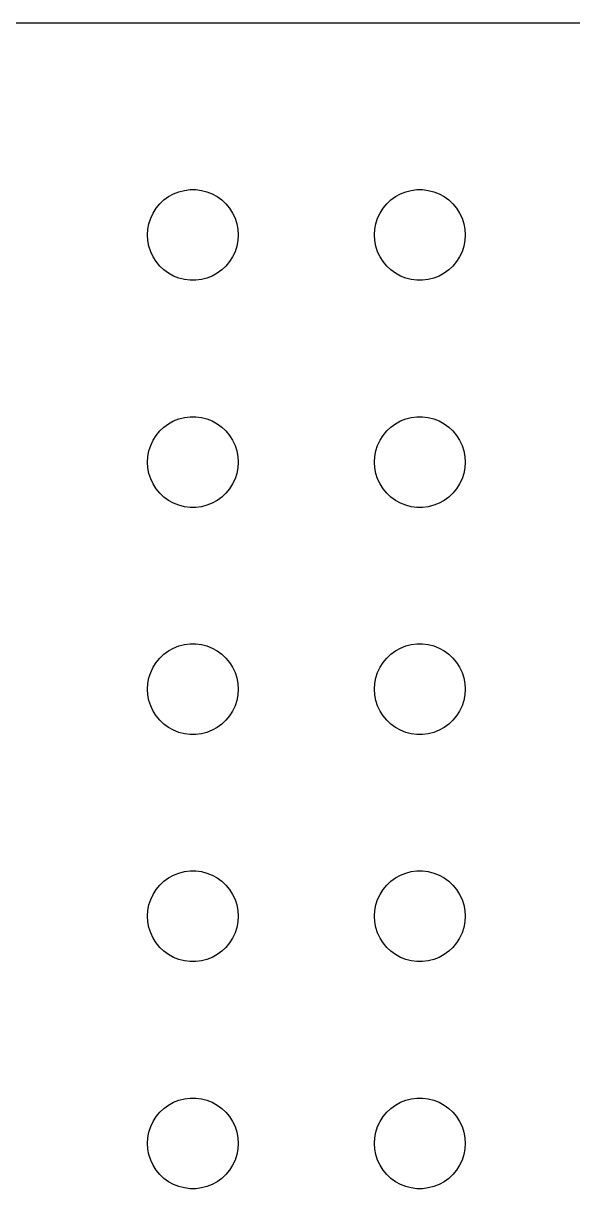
# Model space of a CAD drawing. Header units: metres. Extents: x -157 to 157, y -37 to 37.
# Drawn here: x 99.39 to 117.55, y -1.5 to 36.99 of the extents above; entities that cross this region are included whole.
import ezdxf

# ---------------------------------------------------------------- set-up
doc = ezdxf.new("R2010")
doc.units = ezdxf.units.M

msp = doc.modelspace()

# ---------------------------------------------------------------- linework, layer by layer
for p, q in [((152.314, 36.9901), (-152.314, 36.9901)), ((104.044, 31.1558), (104.196, 31.2665)), ((104.196, 31.2665), (104.361, 31.3572)), ((104.361, 31.3572), (104.536, 31.4266)), ((104.536, 31.4266), (104.719, 31.4734)), ((104.719, 31.4734), (104.906, 31.497)), ((104.906, 31.497), (105.094, 31.497)), ((105.094, 31.497), (105.281, 31.4734)), ((105.281, 31.4734), (105.464, 31.4266)), ((105.464, 31.4266), (105.639, 31.3572)), ((105.639, 31.3572), (105.804, 31.2665)), ((105.804, 31.2665), (105.956, 31.1558)), ((111.544, 31.1558), (111.696, 31.2665)), ((111.696, 31.2665), (111.861, 31.3572)), ((111.861, 31.3572), (112.036, 31.4266)), ((112.036, 31.4266), (112.219, 31.4734)), ((112.219, 31.4734), (112.406, 31.497)), ((112.406, 31.497), (112.594, 31.497)), ((112.594, 31.497), (112.781, 31.4734)), ((112.781, 31.4734), (112.964, 31.4266)), ((112.964, 31.4266), (113.139, 31.3572)), ((113.139, 31.3572), (113.304, 31.2665)), ((113.304, 31.2665), (113.456, 31.1558)), ((103.686, 30.7226), (103.786, 30.8817)), ((103.786, 30.8817), (103.907, 31.0268)), ((103.907, 31.0268), (104.044, 31.1558)), ((105.956, 31.1558), (106.093, 31.0268)), ((106.093, 31.0268), (106.214, 30.8817)), ((106.214, 30.8817), (106.314, 30.7226)), ((111.186, 30.7226), (111.286, 30.8817)), ((111.286, 30.8817), (111.407, 31.0268)), ((111.407, 31.0268), (111.544, 31.1558)), ((113.456, 31.1558), (113.593, 31.0268)), ((113.593, 31.0268), (113.714, 30.8817)), ((113.714, 30.8817), (113.814, 30.7226)), ((103.547, 30.373), (103.605, 30.5522)), ((103.605, 30.5522), (103.686, 30.7226)), ((106.314, 30.7226), (106.395, 30.5522)), ((106.395, 30.5522), (106.453, 30.373)), ((111.047, 30.373), (111.105, 30.5522)), ((111.105, 30.5522), (111.186, 30.7226)), ((113.814, 30.7226), (113.895, 30.5522)), ((113.895, 30.5522), (113.953, 30.373)), ((103.5, 30), (103.512, 30.188)), ((103.512, 30.188), (103.547, 30.373)), ((106.453, 30.373), (106.488, 30.188)), ((106.488, 30.188), (106.5, 30)), ((111, 30), (111.012, 30.188)), ((111.012, 30.188), (111.047, 30.373)), ((113.953, 30.373), (113.988, 30.188)), ((113.988, 30.188), (114, 30)), ((103.512, 29.812), (103.5, 30)), ((103.547, 29.627), (103.512, 29.812)), ((106.488, 29.812), (106.453, 29.627)), ((106.5, 30), (106.488, 29.812)), ((111.012, 29.812), (111, 30)), ((111.047, 29.627), (111.012, 29.812)), ((113.988, 29.812), (113.953, 29.627)), ((114, 30), (113.988, 29.812)), ((103.605, 29.4478), (103.547, 29.627)), ((103.686, 29.2774), (103.605, 29.4478)), ((103.786, 29.1183), (103.686, 29.2774)), ((106.314, 29.2774), (106.214, 29.1183)), ((106.395, 29.4478), (106.314, 29.2774)), ((106.453, 29.627), (106.395, 29.4478)), ((111.105, 29.4478), (111.047, 29.627)), ((111.186, 29.2774), (111.105, 29.4478)), ((111.286, 29.1183), (111.186, 29.2774)), ((113.814, 29.2774), (113.714, 29.1183)), ((113.895, 29.4478), (113.814, 29.2774)), ((113.953, 29.627), (113.895, 29.4478)), ((103.907, 28.9732), (103.786, 29.1183)), ((104.044, 28.8442), (103.907, 28.9732)), ((106.093, 28.9732), (105.956, 28.8442)), ((106.214, 29.1183), (106.093, 28.9732)), ((111.407, 28.9732), (111.286, 29.1183)), ((111.544, 28.8442), (111.407, 28.9732)), ((113.593, 28.9732), (113.456, 28.8442)), ((113.714, 29.1183), (113.593, 28.9732)), ((104.196, 28.7335), (104.044, 28.8442)), ((104.361, 28.6427), (104.196, 28.7335)), ((104.536, 28.5734), (104.361, 28.6427)), ((104.719, 28.5266), (104.536, 28.5734)), ((104.906, 28.503), (104.719, 28.5266)), ((105.094, 28.503), (104.906, 28.503)), ((105.281, 28.5266), (105.094, 28.503)), ((105.464, 28.5734), (105.281, 28.5266)), ((105.639, 28.6427), (105.464, 28.5734)), ((105.804, 28.7335), (105.639, 28.6427)), ((105.956, 28.8442), (105.804, 28.7335)), ((111.696, 28.7335), (111.544, 28.8442)), ((111.861, 28.6427), (111.696, 28.7335)), ((112.036, 28.5734), (111.861, 28.6427)), ((112.219, 28.5266), (112.036, 28.5734)), ((112.406, 28.503), (112.219, 28.5266)), ((112.594, 28.503), (112.406, 28.503)), ((112.781, 28.5266), (112.594, 28.503)), ((112.964, 28.5734), (112.781, 28.5266)), ((113.139, 28.6427), (112.964, 28.5734)), ((113.304, 28.7335), (113.139, 28.6427)), ((113.456, 28.8442), (113.304, 28.7335)), ((104.361, 23.8572), (104.536, 23.9266)), ((104.536, 23.9266), (104.719, 23.9734)), ((104.719, 23.9734), (104.906, 23.997)), ((104.906, 23.997), (105.094, 23.997)), ((105.094, 23.997), (105.281, 23.9734)), ((105.281, 23.9734), (105.464, 23.9266)), ((105.464, 23.9266), (105.639, 23.8572)), ((111.861, 23.8572), (112.036, 23.9266)), ((112.036, 23.9266), (112.219, 23.9734)), ((112.219, 23.9734), (112.406, 23.997)), ((112.406, 23.997), (112.594, 23.997)), ((112.594, 23.997), (112.781, 23.9734)), ((112.781, 23.9734), (112.964, 23.9266)), ((112.964, 23.9266), (113.139, 23.8572)), ((103.786, 23.3817), (103.907, 23.5268)), ((103.907, 23.5268), (104.044, 23.6558)), ((104.044, 23.6558), (104.196, 23.7665)), ((104.196, 23.7665), (104.361, 23.8572)), ((105.639, 23.8572), (105.804, 23.7665)), ((105.804, 23.7665), (105.956, 23.6558)), ((105.956, 23.6558), (106.093, 23.5268)), ((106.093, 23.5268), (106.214, 23.3817)), ((111.286, 23.3817), (111.407, 23.5268)), ((111.407, 23.5268), (111.544, 23.6558)), ((111.544, 23.6558), (111.696, 23.7665)), ((111.696, 23.7665), (111.861, 23.8572)), ((113.139, 23.8572), (113.304, 23.7665)), ((113.304, 23.7665), (113.456, 23.6558)), ((113.456, 23.6558), (113.593, 23.5268)), ((113.593, 23.5268), (113.714, 23.3817)), ((103.605, 23.0522), (103.686, 23.2226)), ((103.686, 23.2226), (103.786, 23.3817)), ((106.214, 23.3817), (106.314, 23.2226)), ((106.314, 23.2226), (106.395, 23.0522)), ((111.105, 23.0522), (111.186, 23.2226)), ((111.186, 23.2226), (111.286, 23.3817)), ((113.714, 23.3817), (113.814, 23.2226)), ((113.814, 23.2226), (113.895, 23.0522)), ((103.512, 22.688), (103.547, 22.873)), ((103.547, 22.873), (103.605, 23.0522)), ((106.395, 23.0522), (106.453, 22.873)), ((106.453, 22.873), (106.488, 22.688)), ((111.012, 22.688), (111.047, 22.873)), ((111.047, 22.873), (111.105, 23.0522)), ((113.895, 23.0522), (113.953, 22.873)), ((113.953, 22.873), (113.988, 22.688)), ((103.5, 22.5), (103.512, 22.688)), ((103.512, 22.312), (103.5, 22.5)), ((106.488, 22.688), (106.5, 22.5)), ((106.5, 22.5), (106.488, 22.312)), ((111, 22.5), (111.012, 22.688)), ((111.012, 22.312), (111, 22.5)), ((113.988, 22.688), (114, 22.5)), ((114, 22.5), (113.988, 22.312)), ((103.547, 22.127), (103.512, 22.312)), ((103.605, 21.9478), (103.547, 22.127)), ((103.686, 21.7774), (103.605, 21.9478)), ((106.395, 21.9478), (106.314, 21.7774)), ((106.453, 22.127), (106.395, 21.9478)), ((106.488, 22.312), (106.453, 22.127)), ((111.047, 22.127), (111.012, 22.312)), ((111.105, 21.9478), (111.047, 22.127)), ((111.186, 21.7774), (111.105, 21.9478)), ((113.895, 21.9478), (113.814, 21.7774)), ((113.953, 22.127), (113.895, 21.9478)), ((113.988, 22.312), (113.953, 22.127)), ((103.786, 21.6183), (103.686, 21.7774)), ((103.907, 21.4732), (103.786, 21.6183)), ((106.214, 21.6183), (106.093, 21.4732)), ((106.314, 21.7774), (106.214, 21.6183)), ((111.286, 21.6183), (111.186, 21.7774)), ((111.407, 21.4732), (111.286, 21.6183)), ((113.714, 21.6183), (113.593, 21.4732)), ((113.814, 21.7774), (113.714, 21.6183)), ((104.044, 21.3442), (103.907, 21.4732)), ((104.196, 21.2335), (104.044, 21.3442)), ((104.361, 21.1427), (104.196, 21.2335)), ((105.804, 21.2335), (105.639, 21.1427)), ((105.956, 21.3442), (105.804, 21.2335)), ((106.093, 21.4732), (105.956, 21.3442)), ((111.544, 21.3442), (111.407, 21.4732)), ((111.696, 21.2335), (111.544, 21.3442)), ((111.861, 21.1427), (111.696, 21.2335)), ((113.304, 21.2335), (113.139, 21.1427)), ((113.456, 21.3442), (113.304, 21.2335)), ((113.593, 21.4732), (113.456, 21.3442)), ((104.536, 21.0734), (104.361, 21.1427)), ((104.719, 21.0266), (104.536, 21.0734)), ((104.906, 21.003), (104.719, 21.0266)), ((105.094, 21.003), (104.906, 21.003)), ((105.281, 21.0266), (105.094, 21.003)), ((105.464, 21.0734), (105.281, 21.0266)), ((105.639, 21.1427), (105.464, 21.0734)), ((112.036, 21.0734), (111.861, 21.1427)), ((112.219, 21.0266), (112.036, 21.0734)), ((112.406, 21.003), (112.219, 21.0266)), ((112.594, 21.003), (112.406, 21.003)), ((112.781, 21.0266), (112.594, 21.003)), ((112.964, 21.0734), (112.781, 21.0266)), ((113.139, 21.1427), (112.964, 21.0734)), ((104.044, 16.1558), (104.196, 16.2665)), ((104.196, 16.2665), (104.361, 16.3572)), ((104.361, 16.3572), (104.536, 16.4266)), ((104.536, 16.4266), (104.719, 16.4734)), ((104.719, 16.4734), (104.906, 16.497)), ((104.906, 16.497), (105.094, 16.497)), ((105.094, 16.497), (105.281, 16.4734)), ((105.281, 16.4734), (105.464, 16.4266)), ((105.464, 16.4266), (105.639, 16.3572)), ((105.639, 16.3572), (105.804, 16.2665)), ((105.804, 16.2665), (105.956, 16.1558)), ((111.544, 16.1558), (111.696, 16.2665)), ((111.696, 16.2665), (111.861, 16.3572)), ((111.861, 16.3572), (112.036, 16.4266)), ((112.036, 16.4266), (112.219, 16.4734)), ((112.219, 16.4734), (112.406, 16.497)), ((112.406, 16.497), (112.594, 16.497)), ((112.594, 16.497), (112.781, 16.4734)), ((112.781, 16.4734), (112.964, 16.4266)), ((112.964, 16.4266), (113.139, 16.3572)), ((113.139, 16.3572), (113.304, 16.2665)), ((113.304, 16.2665), (113.456, 16.1558)), ((103.686, 15.7226), (103.786, 15.8817)), ((103.786, 15.8817), (103.907, 16.0268)), ((103.907, 16.0268), (104.044, 16.1558)), ((105.956, 16.1558), (106.093, 16.0268)), ((106.093, 16.0268), (106.214, 15.8817)), ((106.214, 15.8817), (106.314, 15.7226)), ((111.186, 15.7226), (111.286, 15.8817)), ((111.286, 15.8817), (111.407, 16.0268)), ((111.407, 16.0268), (111.544, 16.1558)), ((113.456, 16.1558), (113.593, 16.0268)), ((113.593, 16.0268), (113.714, 15.8817)), ((113.714, 15.8817), (113.814, 15.7226)), ((103.547, 15.373), (103.605, 15.5522)), ((103.605, 15.5522), (103.686, 15.7226)), ((106.314, 15.7226), (106.395, 15.5522)), ((106.395, 15.5522), (106.453, 15.373)), ((111.047, 15.373), (111.105, 15.5522)), ((111.105, 15.5522), (111.186, 15.7226)), ((113.814, 15.7226), (113.895, 15.5522)), ((113.895, 15.5522), (113.953, 15.373)), ((103.5, 15), (103.512, 15.188)), ((103.512, 15.188), (103.547, 15.373)), ((106.453, 15.373), (106.488, 15.188)), ((106.488, 15.188), (106.5, 15)), ((111, 15), (111.012, 15.188)), ((111.012, 15.188), (111.047, 15.373)), ((113.953, 15.373), (113.988, 15.188)), ((113.988, 15.188), (114, 15)), ((103.512, 14.812), (103.5, 15)), ((103.547, 14.627), (103.512, 14.812)), ((103.605, 14.4478), (103.547, 14.627)), ((106.453, 14.627), (106.395, 14.4478)), ((106.488, 14.812), (106.453, 14.627)), ((106.5, 15), (106.488, 14.812)), ((111.012, 14.812), (111, 15)), ((111.047, 14.627), (111.012, 14.812)), ((111.105, 14.4478), (111.047, 14.627)), ((113.953, 14.627), (113.895, 14.4478)), ((113.988, 14.812), (113.953, 14.627)), ((114, 15), (113.988, 14.812)), ((103.686, 14.2774), (103.605, 14.4478)), ((103.786, 14.1183), (103.686, 14.2774)), ((106.314, 14.2774), (106.214, 14.1183)), ((106.395, 14.4478), (106.314, 14.2774)), ((111.186, 14.2774), (111.105, 14.4478)), ((111.286, 14.1183), (111.186, 14.2774)), ((113.814, 14.2774), (113.714, 14.1183)), ((113.895, 14.4478), (113.814, 14.2774)), ((103.907, 13.9732), (103.786, 14.1183)), ((104.044, 13.8442), (103.907, 13.9732)), ((106.093, 13.9732), (105.956, 13.8442)), ((106.214, 14.1183), (106.093, 13.9732)), ((111.407, 13.9732), (111.286, 14.1183)), ((111.544, 13.8442), (111.407, 13.9732)), ((113.593, 13.9732), (113.456, 13.8442)), ((113.714, 14.1183), (113.593, 13.9732)), ((104.196, 13.7335), (104.044, 13.8442)), ((104.361, 13.6427), (104.196, 13.7335)), ((104.536, 13.5734), (104.361, 13.6427)), ((104.719, 13.5266), (104.536, 13.5734)), ((104.906, 13.5029), (104.719, 13.5266)), ((105.094, 13.5029), (104.906, 13.5029)), ((105.281, 13.5266), (105.094, 13.5029)), ((105.464, 13.5734), (105.281, 13.5266)), ((105.639, 13.6427), (105.464, 13.5734)), ((105.804, 13.7335), (105.639, 13.6427)), ((105.956, 13.8442), (105.804, 13.7335)), ((111.696, 13.7335), (111.544, 13.8442)), ((111.861, 13.6427), (111.696, 13.7335)), ((112.036, 13.5734), (111.861, 13.6427)), ((112.219, 13.5266), (112.036, 13.5734)), ((112.406, 13.5029), (112.219, 13.5266)), ((112.594, 13.5029), (112.406, 13.5029)), ((112.781, 13.5266), (112.594, 13.5029)), ((112.964, 13.5734), (112.781, 13.5266)), ((113.139, 13.6427), (112.964, 13.5734)), ((113.304, 13.7335), (113.139, 13.6427)), ((113.456, 13.8442), (113.304, 13.7335)), ((104.196, 8.76648), (104.361, 8.85724)), ((104.361, 8.85724), (104.536, 8.92657)), ((104.536, 8.92657), (104.719, 8.97342)), ((104.719, 8.97342), (104.906, 8.99704)), ((104.906, 8.99704), (105.094, 8.99704)), ((105.094, 8.99704), (105.281, 8.97342)), ((105.281, 8.97342), (105.464, 8.92657)), ((105.464, 8.92657), (105.639, 8.85724)), ((105.639, 8.85724), (105.804, 8.76648)), ((111.696, 8.76648), (111.861, 8.85724)), ((111.861, 8.85724), (112.036, 8.92657)), ((112.036, 8.92657), (112.219, 8.97342)), ((112.219, 8.97342), (112.406, 8.99704)), ((112.406, 8.99704), (112.594, 8.99704)), ((112.594, 8.99704), (112.781, 8.97342)), ((112.781, 8.97342), (112.964, 8.92657)), ((112.964, 8.92657), (113.139, 8.85724)), ((113.139, 8.85724), (113.304, 8.76648)), ((103.786, 8.38167), (103.907, 8.52681)), ((103.907, 8.52681), (104.044, 8.65576)), ((104.044, 8.65576), (104.196, 8.76648)), ((105.804, 8.76648), (105.956, 8.65576)), ((105.956, 8.65576), (106.093, 8.52681)), ((106.093, 8.52681), (106.214, 8.38167)), ((111.286, 8.38167), (111.407, 8.52681)), ((111.407, 8.52681), (111.544, 8.65576)), ((111.544, 8.65576), (111.696, 8.76648)), ((113.304, 8.76648), (113.456, 8.65576)), ((113.456, 8.65576), (113.593, 8.52681)), ((113.593, 8.52681), (113.714, 8.38167)), ((103.605, 8.05219), (103.686, 8.22263)), ((103.686, 8.22263), (103.786, 8.38167)), ((106.214, 8.38167), (106.314, 8.22263)), ((106.314, 8.22263), (106.395, 8.05219)), ((111.105, 8.05219), (111.186, 8.22263)), ((111.186, 8.22263), (111.286, 8.38167)), ((113.714, 8.38167), (113.814, 8.22263)), ((113.814, 8.22263), (113.895, 8.05219)), ((103.512, 7.68799), (103.547, 7.87303)), ((103.547, 7.87303), (103.605, 8.05219)), ((106.395, 8.05219), (106.453, 7.87303)), ((106.453, 7.87303), (106.488, 7.68799)), ((111.012, 7.68799), (111.047, 7.87303)), ((111.047, 7.87303), (111.105, 8.05219)), ((113.895, 8.05219), (113.953, 7.87303)), ((113.953, 7.87303), (113.988, 7.68799)), ((103.5, 7.5), (103.512, 7.68799)), ((103.512, 7.312), (103.5, 7.5)), ((106.488, 7.68799), (106.5, 7.5)), ((106.5, 7.5), (106.488, 7.312)), ((111, 7.5), (111.012, 7.68799)), ((111.012, 7.312), (111, 7.5)), ((113.988, 7.68799), (114, 7.5)), ((114, 7.5), (113.988, 7.312)), ((103.547, 7.12695), (103.512, 7.312)), ((103.605, 6.9478), (103.547, 7.12695)), ((103.686, 6.77736), (103.605, 6.9478)), ((106.395, 6.9478), (106.314, 6.77736)), ((106.453, 7.12695), (106.395, 6.9478)), ((106.488, 7.312), (106.453, 7.12695)), ((111.047, 7.12695), (111.012, 7.312)), ((111.105, 6.9478), (111.047, 7.12695)), ((111.186, 6.77736), (111.105, 6.9478)), ((113.895, 6.9478), (113.814, 6.77736)), ((113.953, 7.12695), (113.895, 6.9478)), ((113.988, 7.312), (113.953, 7.12695)), ((103.786, 6.61832), (103.686, 6.77736)), ((103.907, 6.47318), (103.786, 6.61832)), ((106.214, 6.61832), (106.093, 6.47318)), ((106.314, 6.77736), (106.214, 6.61832)), ((111.286, 6.61832), (111.186, 6.77736)), ((111.407, 6.47318), (111.286, 6.61832)), ((113.714, 6.61832), (113.593, 6.47318)), ((113.814, 6.77736), (113.714, 6.61832)), ((104.044, 6.34422), (103.907, 6.47318)), ((104.196, 6.23351), (104.044, 6.34422)), ((104.361, 6.14275), (104.196, 6.23351)), ((105.804, 6.23351), (105.639, 6.14275)), ((105.956, 6.34422), (105.804, 6.23351)), ((106.093, 6.47318), (105.956, 6.34422)), ((111.544, 6.34422), (111.407, 6.47318)), ((111.696, 6.23351), (111.544, 6.34422)), ((111.861, 6.14275), (111.696, 6.23351)), ((113.304, 6.23351), (113.139, 6.14275)), ((113.456, 6.34422), (113.304, 6.23351)), ((113.593, 6.47318), (113.456, 6.34422)), ((104.536, 6.07341), (104.361, 6.14275)), ((104.719, 6.02657), (104.536, 6.07341)), ((104.906, 6.00294), (104.719, 6.02657)), ((105.094, 6.00294), (104.906, 6.00294)), ((105.281, 6.02657), (105.094, 6.00294)), ((105.464, 6.07341), (105.281, 6.02657)), ((105.639, 6.14275), (105.464, 6.07341)), ((112.036, 6.07341), (111.861, 6.14275)), ((112.219, 6.02657), (112.036, 6.07341)), ((112.406, 6.00294), (112.219, 6.02657)), ((112.594, 6.00294), (112.406, 6.00294)), ((112.781, 6.02657), (112.594, 6.00294)), ((112.964, 6.07341), (112.781, 6.02657)), ((113.139, 6.14275), (112.964, 6.07341)), ((103.907, 1.02681), (104.044, 1.15576)), ((104.044, 1.15576), (104.196, 1.26648)), ((104.196, 1.26648), (104.361, 1.35724)), ((104.361, 1.35724), (104.536, 1.42657)), ((104.536, 1.42657), (104.719, 1.47342)), ((104.719, 1.47342), (104.906, 1.49704)), ((104.906, 1.49704), (105.094, 1.49704)), ((105.094, 1.49704), (105.281, 1.47342)), ((105.281, 1.47342), (105.464, 1.42657)), ((105.464, 1.42657), (105.639, 1.35724)), ((105.639, 1.35724), (105.804, 1.26648)), ((105.804, 1.26648), (105.956, 1.15576)), ((105.956, 1.15576), (106.093, 1.02681)), ((111.407, 1.02681), (111.544, 1.15576)), ((111.544, 1.15576), (111.696, 1.26648)), ((111.696, 1.26648), (111.861, 1.35724)), ((111.861, 1.35724), (112.036, 1.42657)), ((112.036, 1.42657), (112.219, 1.47342)), ((112.219, 1.47342), (112.406, 1.49704)), ((112.406, 1.49704), (112.594, 1.49704)), ((112.594, 1.49704), (112.781, 1.47342)), ((112.781, 1.47342), (112.964, 1.42657)), ((112.964, 1.42657), (113.139, 1.35724)), ((113.139, 1.35724), (113.304, 1.26648)), ((113.304, 1.26648), (113.456, 1.15576)), ((113.456, 1.15576), (113.593, 1.02681)), ((103.686, 0.722626), (103.786, 0.881668)), ((103.786, 0.881668), (103.907, 1.02681)), ((106.093, 1.02681), (106.214, 0.881668)), ((106.214, 0.881668), (106.314, 0.722626)), ((111.186, 0.722626), (111.286, 0.881668)), ((111.286, 0.881668), (111.407, 1.02681)), ((113.593, 1.02681), (113.714, 0.881668)), ((113.714, 0.881668), (113.814, 0.722626)), ((103.547, 0.373032), (103.605, 0.552185)), ((103.605, 0.552185), (103.686, 0.722626)), ((106.314, 0.722626), (106.395, 0.552185)), ((106.395, 0.552185), (106.453, 0.373032)), ((111.047, 0.373032), (111.105, 0.552185)), ((111.105, 0.552185), (111.186, 0.722626)), ((113.814, 0.722626), (113.895, 0.552185)), ((113.895, 0.552185), (113.953, 0.373032)), ((103.5, 0), (103.512, 0.187988)), ((103.512, -0.187988), (103.5, 0)), ((103.512, 0.187988), (103.547, 0.373032)), ((106.453, 0.373032), (106.488, 0.187988)), ((106.488, 0.187988), (106.5, 0)), ((106.5, 0), (106.488, -0.187988)), ((111, 0), (111.012, 0.187988)), ((111.012, -0.187988), (111, 0)), ((111.012, 0.187988), (111.047, 0.373032)), ((113.953, 0.373032), (113.988, 0.187988)), ((113.988, 0.187988), (114, 0)), ((114, 0), (113.988, -0.187988)), ((103.547, -0.373032), (103.512, -0.187988)), ((103.605, -0.552185), (103.547, -0.373032)), ((106.453, -0.373032), (106.395, -0.552185)), ((106.488, -0.187988), (106.453, -0.373032)), ((111.047, -0.373032), (111.012, -0.187988)), ((111.105, -0.552185), (111.047, -0.373032)), ((113.953, -0.373032), (113.895, -0.552185)), ((113.988, -0.187988), (113.953, -0.373032)), ((103.686, -0.722626), (103.605, -0.552185)), ((103.786, -0.881668), (103.686, -0.722626)), ((106.314, -0.722626), (106.214, -0.881668)), ((106.395, -0.552185), (106.314, -0.722626)), ((111.186, -0.722626), (111.105, -0.552185)), ((111.286, -0.881668), (111.186, -0.722626)), ((113.814, -0.722626), (113.714, -0.881668)), ((113.895, -0.552185), (113.814, -0.722626)), ((103.907, -1.02681), (103.786, -0.881668)), ((104.044, -1.15576), (103.907, -1.02681)), ((106.093, -1.02681), (105.956, -1.15576)), ((106.214, -0.881668), (106.093, -1.02681)), ((111.407, -1.02681), (111.286, -0.881668)), ((111.544, -1.15576), (111.407, -1.02681)), ((113.593, -1.02681), (113.456, -1.15576)), ((113.714, -0.881668), (113.593, -1.02681)), ((104.196, -1.26648), (104.044, -1.15576)), ((104.361, -1.35724), (104.196, -1.26648)), ((104.536, -1.42657), (104.361, -1.35724)), ((104.719, -1.47342), (104.536, -1.42657)), ((104.906, -1.49704), (104.719, -1.47342)), ((105.094, -1.49704), (104.906, -1.49704)), ((105.281, -1.47342), (105.094, -1.49704)), ((105.464, -1.42657), (105.281, -1.47342)), ((105.639, -1.35724), (105.464, -1.42657)), ((105.804, -1.26648), (105.639, -1.35724)), ((105.956, -1.15576), (105.804, -1.26648)), ((111.696, -1.26648), (111.544, -1.15576)), ((111.861, -1.35724), (111.696, -1.26648)), ((112.036, -1.42657), (111.861, -1.35724)), ((112.219, -1.47342), (112.036, -1.42657)), ((112.406, -1.49704), (112.219, -1.47342)), ((112.594, -1.49704), (112.406, -1.49704)), ((112.781, -1.47342), (112.594, -1.49704)), ((112.964, -1.42657), (112.781, -1.47342)), ((113.139, -1.35724), (112.964, -1.42657)), ((113.304, -1.26648), (113.139, -1.35724)), ((113.456, -1.15576), (113.304, -1.26648))]:
    msp.add_line(p, q)

doc.saveas('drawing.dxf')
